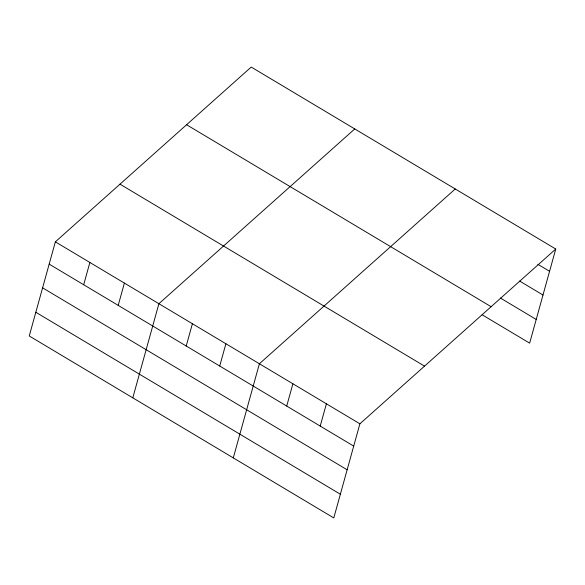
<?xml version="1.0" encoding="UTF-8"?>
<svg xmlns="http://www.w3.org/2000/svg" width="585" height="585" viewBox="0 0 585 585"><rect width="100%" height="100%" fill="white"/><g stroke="black" fill="none" stroke-linecap="round" stroke-linejoin="round"><path stroke-width="0.88" d="M55.356 241.846L29.25 335.973L333.786 517.937L359.892 423.811L555.75 249.027L251.214 67.063L55.356 241.846L359.892 423.811M83.692 284.749L89.871 262.468M118.207 305.37L124.386 283.089M132.795 397.844L158.901 303.71L354.759 128.927M186.22 346.006L192.399 323.732M219.719 366.027L225.898 343.746M233.291 457.894L259.396 363.76L455.254 188.977M286.716 406.056L292.895 383.775M320.214 426.07L326.393 403.796M555.75 249.027L529.644 343.154L482.12 314.759M537.886 264.325L549.571 271.301M519.626 281.049L542.997 295.015M500.387 298.028L536.218 319.447M186.578 124.737L491.115 306.701M119.991 184.165L424.527 366.13M49.177 264.127L353.713 446.092M42.603 287.835L347.139 469.799M35.824 312.266L340.36 494.23"/></g></svg>
